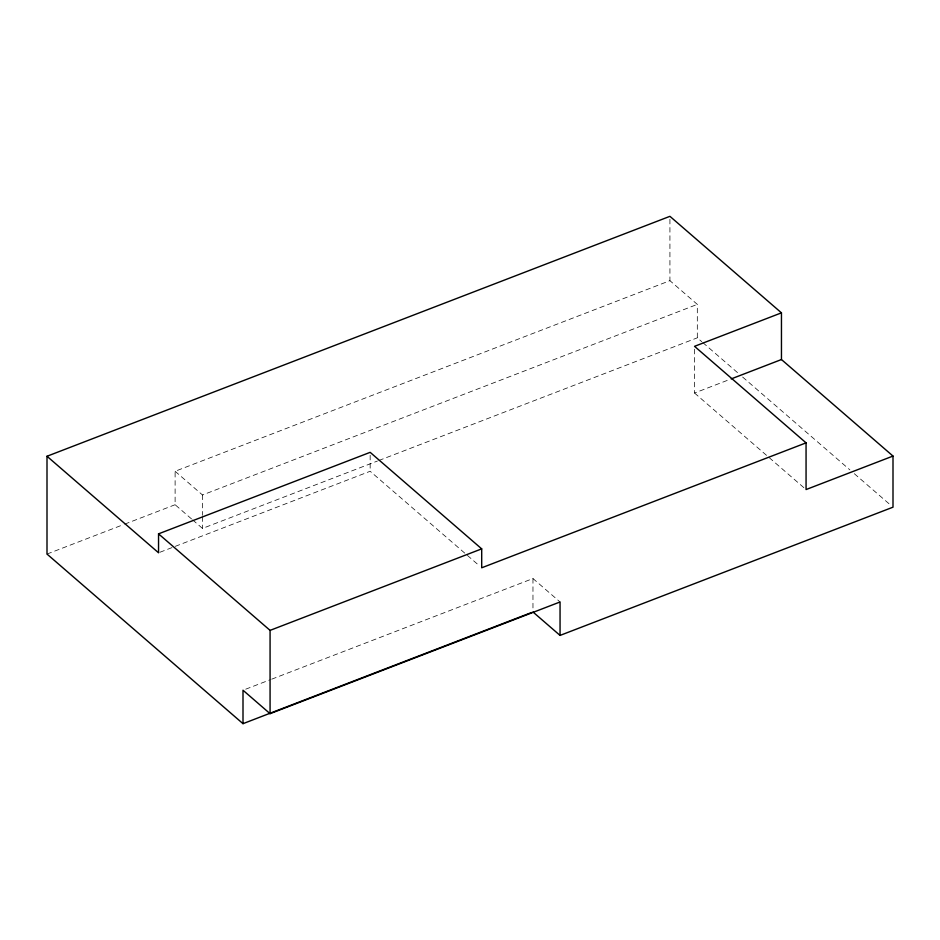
<?xml version="1.0" encoding="UTF-8"?>
<svg xmlns="http://www.w3.org/2000/svg" width="940" height="940" viewBox="0 0 940 940"><rect width="100%" height="100%" fill="white"/><g stroke="black" fill="none" stroke-linecap="round" stroke-linejoin="round"><path stroke-width="0.7" stroke-dasharray="4.7 3.53" d="M191.549 518.939L175.11 504.721L175.11 471.269L669.926 280.684L697.316 304.384L697.316 337.824L701.734 341.655M47 554.06L123.316 524.661M124.679 524.144L175.11 504.721M175.11 471.269L202.5 494.981L697.316 304.384M192.641 519.89L202.5 528.421L377.457 461.023M378.832 460.506L697.316 337.824M159.906 552.262L370.16 471.269L479.494 565.88M694.531 349.257L694.531 393.026L729.84 379.419M245.728 689.184L270.356 679.691M271.719 679.173L532.968 578.547L560.052 601.976M702.838 342.606L738.217 373.227M742.635 377.058L849.877 469.859M854.307 473.69L890.791 505.262M694.531 393.026L804.957 488.6M669.926 219.255L669.926 280.684M532.968 578.547L532.968 610.53M370.16 455.254L370.16 471.269M202.5 494.981L202.5 515.332M202.5 516.788L202.5 528.421"/><path stroke-width="1.41" d="M531.605 612.504L243.002 723.671L47 554.06L47 456.264L669.926 216.329L781.457 312.844L781.457 359.538L893 456.065L893 507.177L560.052 635.417L532.968 611.987M47 456.264L158.543 552.779L158.543 533.85L370.16 452.34L481.703 548.866L481.703 567.795L806.062 442.858L806.062 489.552L893 456.065M781.457 312.844L694.531 346.331L806.062 442.858M731.202 378.902L781.457 359.538M158.543 533.85L270.074 630.376L481.703 548.866M243.002 723.671L243.002 690.23L270.074 713.672L560.052 601.976L560.052 635.417M270.074 630.376L270.074 713.672"/></g></svg>
